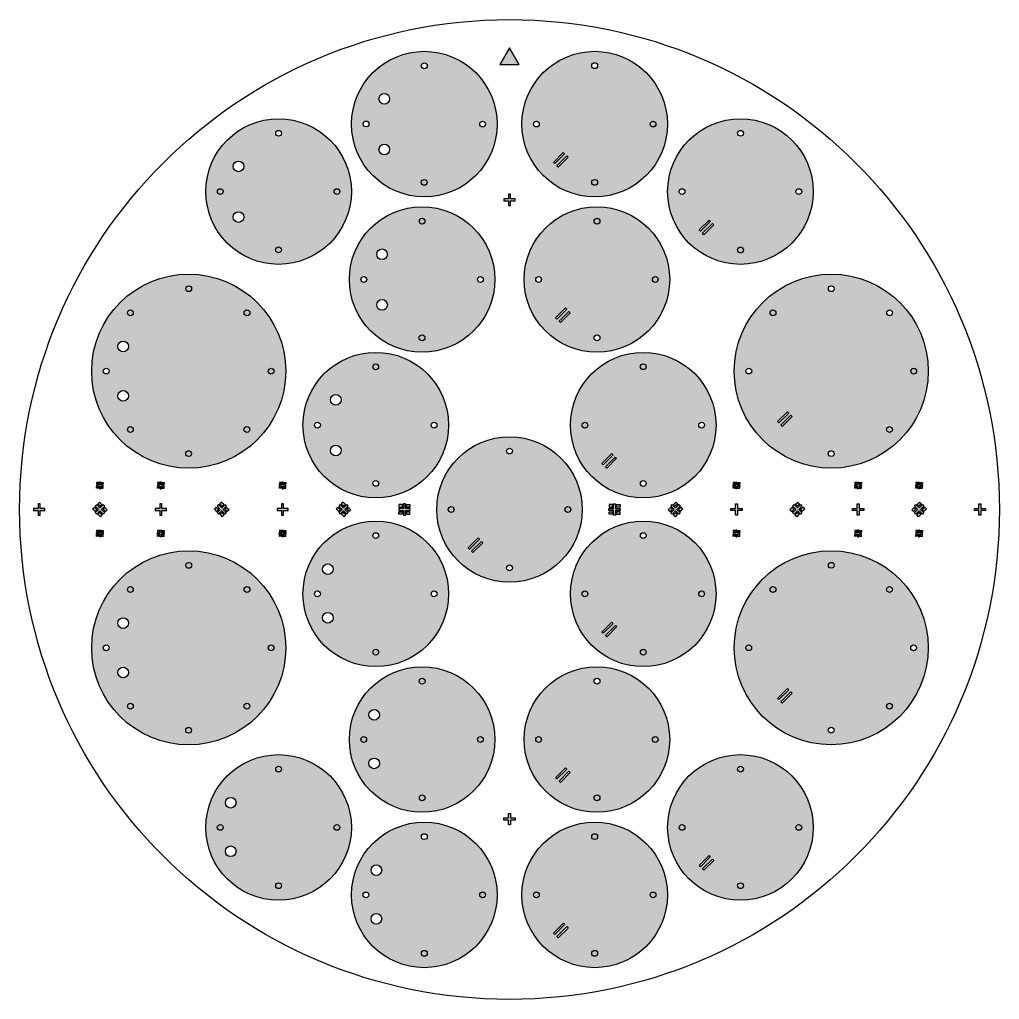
# Model space of a CAD drawing. Header units: millimetres. Extents: x 2668 to 2894, y 1564 to 1665.
# Drawn here: x 2792.8 to 2893.8, y 1564.3 to 1665.3 of the extents above; entities that cross this region are included whole.
import ezdxf

# ---------------------------------------------------------------- set-up
doc = ezdxf.new("R2010")
doc.units = ezdxf.units.MM
doc.layers.add('PI', color=4, linetype='Continuous')

msp = doc.modelspace()

# ---------------------------------------------------------------- hatches: boundary and pattern name
at = {"layer": 'PI'}
h = msp.add_hatch(color=0, dxfattribs=at)
h.dxf.hatch_style = 1
h.paths.add_polyline_path([(2843.4, 1583.46), (2843.19, 1583.46), (2843.19, 1582.99), (2842.72, 1582.99), (2842.72, 1582.78), (2843.19, 1582.78), (2843.19, 1582.3), (2843.4, 1582.3), (2843.4, 1582.78), (2843.88, 1582.78), (2843.88, 1582.99), (2843.4, 1582.99)])
h.paths.add_polyline_path([(2843.88, 1646.83), (2843.4, 1646.83), (2843.4, 1647.3), (2843.19, 1647.3), (2843.19, 1646.83), (2842.72, 1646.83), (2842.72, 1646.62), (2843.19, 1646.62), (2843.19, 1646.14), (2843.4, 1646.14), (2843.4, 1646.62), (2843.88, 1646.62)])
h.paths.add_polyline_path([(2843.3, 1662.38), (2842.3, 1660.65), (2844.3, 1660.65)])
h.paths.add_polyline_path([(2795.39, 1614.91), (2794.91, 1614.91), (2794.91, 1615.38), (2794.7, 1615.38), (2794.7, 1614.91), (2794.23, 1614.91), (2794.23, 1614.7), (2794.7, 1614.7), (2794.7, 1614.22), (2794.91, 1614.22), (2794.91, 1614.7), (2795.39, 1614.7)])
h.paths.add_polyline_path([(2800.51, 1615.04), (2800.32, 1614.85), (2800.58, 1614.59), (2800.77, 1614.78)])
h.paths.add_polyline_path([(2801.06, 1614.48), (2800.88, 1614.3), (2801.13, 1614.04), (2801.32, 1614.23)])
h.paths.add_polyline_path([(2801.23, 1614.8), (2801.57, 1615.14), (2801.42, 1615.29), (2801.08, 1614.95), (2800.75, 1615.29), (2800.6, 1615.14), (2800.94, 1614.8), (2800.6, 1614.47), (2800.75, 1614.32), (2801.08, 1614.65), (2801.42, 1614.32), (2801.57, 1614.47)])
h.paths.add_polyline_path([(2801.59, 1615.01), (2801.4, 1614.82), (2801.66, 1614.57), (2801.84, 1614.75)])
h.paths.add_polyline_path([(2801.04, 1615.56), (2800.85, 1615.38), (2801.1, 1615.12), (2801.29, 1615.3)])
h.paths.add_polyline_path([(2801.43, 1612.39), (2801.15, 1612.39), (2801.15, 1612.67), (2801.02, 1612.67), (2801.02, 1612.39), (2800.74, 1612.39), (2800.74, 1612.26), (2801.02, 1612.26), (2801.02, 1611.98), (2801.15, 1611.98), (2801.15, 1612.26), (2801.43, 1612.26)])
h.paths.add_polyline_path([(2800.96, 1612.62), (2800.74, 1612.63), (2800.74, 1612.47), (2800.96, 1612.47)], flags=17)
h.paths.add_polyline_path([(2801.42, 1612.63), (2801.21, 1612.62), (2801.21, 1612.47), (2801.42, 1612.47)], flags=17)
h.paths.add_polyline_path([(2800.96, 1612.18), (2800.74, 1612.18), (2800.74, 1612.02), (2800.96, 1612.03)], flags=17)
h.paths.add_polyline_path([(2801.42, 1612.18), (2801.21, 1612.18), (2801.21, 1612.03), (2801.42, 1612.02)], flags=17)
h.paths.add_polyline_path([(2801.43, 1617.34), (2801.15, 1617.34), (2801.15, 1617.62), (2801.02, 1617.62), (2801.02, 1617.34), (2800.74, 1617.34), (2800.74, 1617.21), (2801.02, 1617.21), (2801.02, 1616.93), (2801.15, 1616.93), (2801.15, 1617.21), (2801.43, 1617.21)])
h.paths.add_polyline_path([(2800.96, 1617.13), (2800.74, 1617.13), (2800.74, 1616.98), (2800.96, 1616.98)], flags=17)
h.paths.add_polyline_path([(2801.42, 1617.13), (2801.21, 1617.13), (2801.21, 1616.98), (2801.42, 1616.98)], flags=17)
h.paths.add_polyline_path([(2801.42, 1617.58), (2801.21, 1617.58), (2801.21, 1617.42), (2801.42, 1617.42)], flags=17)
h.paths.add_polyline_path([(2800.96, 1617.58), (2800.74, 1617.58), (2800.74, 1617.42), (2800.96, 1617.42)], flags=17)
h.paths.add_polyline_path([(2807.94, 1614.91), (2807.47, 1614.91), (2807.47, 1615.38), (2807.26, 1615.38), (2807.26, 1614.91), (2806.78, 1614.91), (2806.78, 1614.7), (2807.26, 1614.7), (2807.26, 1614.22), (2807.47, 1614.22), (2807.47, 1614.7), (2807.94, 1614.7)])
h.paths.add_polyline_path([(2807.71, 1612.39), (2807.42, 1612.39), (2807.42, 1612.67), (2807.3, 1612.67), (2807.3, 1612.39), (2807.02, 1612.39), (2807.02, 1612.26), (2807.3, 1612.26), (2807.3, 1611.98), (2807.42, 1611.98), (2807.42, 1612.26), (2807.71, 1612.26)])
h.paths.add_polyline_path([(2807.24, 1612.62), (2807.02, 1612.63), (2807.02, 1612.47), (2807.24, 1612.47)], flags=17)
h.paths.add_polyline_path([(2807.7, 1612.63), (2807.49, 1612.62), (2807.49, 1612.47), (2807.7, 1612.47)], flags=17)
h.paths.add_polyline_path([(2807.24, 1612.18), (2807.02, 1612.18), (2807.02, 1612.02), (2807.24, 1612.03)], flags=17)
h.paths.add_polyline_path([(2807.7, 1612.18), (2807.49, 1612.18), (2807.49, 1612.03), (2807.7, 1612.02)], flags=17)
h.paths.add_polyline_path([(2807.71, 1617.34), (2807.42, 1617.34), (2807.42, 1617.62), (2807.3, 1617.62), (2807.3, 1617.34), (2807.02, 1617.34), (2807.02, 1617.21), (2807.3, 1617.21), (2807.3, 1616.93), (2807.42, 1616.93), (2807.42, 1617.21), (2807.71, 1617.21)])
h.paths.add_polyline_path([(2807.24, 1617.58), (2807.02, 1617.58), (2807.02, 1617.42), (2807.24, 1617.42)], flags=17)
h.paths.add_polyline_path([(2807.7, 1617.58), (2807.49, 1617.58), (2807.49, 1617.42), (2807.7, 1617.42)], flags=17)
h.paths.add_polyline_path([(2807.24, 1617.13), (2807.02, 1617.13), (2807.02, 1616.98), (2807.24, 1616.98)], flags=17)
h.paths.add_polyline_path([(2807.7, 1617.13), (2807.49, 1617.13), (2807.49, 1616.98), (2807.7, 1616.98)], flags=17)
h.paths.add_polyline_path([(2814.12, 1615.14), (2813.98, 1615.29), (2813.64, 1614.95), (2813.3, 1615.29), (2813.15, 1615.14), (2813.49, 1614.8), (2813.15, 1614.47), (2813.3, 1614.32), (2813.64, 1614.65), (2813.98, 1614.32), (2814.12, 1614.47), (2813.79, 1614.8)])
h.paths.add_polyline_path([(2813.06, 1615.04), (2812.88, 1614.85), (2813.14, 1614.59), (2813.32, 1614.78)])
h.paths.add_polyline_path([(2813.59, 1615.56), (2813.4, 1615.38), (2813.66, 1615.12), (2813.85, 1615.3)])
h.paths.add_polyline_path([(2814.14, 1615.01), (2813.96, 1614.82), (2814.21, 1614.57), (2814.4, 1614.75)])
h.paths.add_polyline_path([(2813.62, 1614.48), (2813.43, 1614.3), (2813.69, 1614.04), (2813.87, 1614.23)])
h.paths.add_polyline_path([(2820.5, 1614.91), (2820.02, 1614.91), (2820.02, 1615.38), (2819.81, 1615.38), (2819.81, 1614.91), (2819.34, 1614.91), (2819.34, 1614.7), (2819.81, 1614.7), (2819.81, 1614.22), (2820.02, 1614.22), (2820.02, 1614.7), (2820.5, 1614.7)])
h.paths.add_polyline_path([(2820.26, 1612.39), (2819.98, 1612.39), (2819.98, 1612.67), (2819.85, 1612.67), (2819.85, 1612.39), (2819.57, 1612.39), (2819.57, 1612.26), (2819.85, 1612.26), (2819.85, 1611.98), (2819.98, 1611.98), (2819.98, 1612.26), (2820.26, 1612.26)])
h.paths.add_polyline_path([(2819.79, 1612.62), (2819.58, 1612.63), (2819.58, 1612.47), (2819.79, 1612.47)], flags=17)
h.paths.add_polyline_path([(2820.26, 1612.63), (2820.04, 1612.62), (2820.04, 1612.47), (2820.26, 1612.47)], flags=17)
h.paths.add_polyline_path([(2819.79, 1612.18), (2819.58, 1612.18), (2819.58, 1612.02), (2819.79, 1612.03)], flags=17)
h.paths.add_polyline_path([(2820.26, 1612.18), (2820.04, 1612.18), (2820.04, 1612.03), (2820.26, 1612.02)], flags=17)
h.paths.add_polyline_path([(2820.26, 1617.34), (2819.98, 1617.34), (2819.98, 1617.62), (2819.85, 1617.62), (2819.85, 1617.34), (2819.57, 1617.34), (2819.57, 1617.21), (2819.85, 1617.21), (2819.85, 1616.93), (2819.98, 1616.93), (2819.98, 1617.21), (2820.26, 1617.21)])
h.paths.add_polyline_path([(2819.79, 1617.13), (2819.58, 1617.13), (2819.58, 1616.98), (2819.79, 1616.98)], flags=17)
h.paths.add_polyline_path([(2820.26, 1617.13), (2820.04, 1617.13), (2820.04, 1616.98), (2820.26, 1616.98)], flags=17)
h.paths.add_polyline_path([(2820.26, 1617.58), (2820.04, 1617.58), (2820.04, 1617.42), (2820.26, 1617.42)], flags=17)
h.paths.add_polyline_path([(2819.79, 1617.58), (2819.58, 1617.58), (2819.58, 1617.42), (2819.79, 1617.42)], flags=17)
h.paths.add_polyline_path([(2826.34, 1614.8), (2826.68, 1615.14), (2826.53, 1615.29), (2826.19, 1614.95), (2825.86, 1615.29), (2825.71, 1615.14), (2826.05, 1614.8), (2825.71, 1614.47), (2825.86, 1614.32), (2826.19, 1614.65), (2826.53, 1614.32), (2826.68, 1614.47)])
h.paths.add_polyline_path([(2826.17, 1614.48), (2825.99, 1614.3), (2826.24, 1614.04), (2826.43, 1614.23)])
h.paths.add_polyline_path([(2826.7, 1615.01), (2826.51, 1614.82), (2826.77, 1614.57), (2826.96, 1614.75)])
h.paths.add_polyline_path([(2826.15, 1615.56), (2825.96, 1615.38), (2826.21, 1615.12), (2826.4, 1615.3)])
h.paths.add_polyline_path([(2825.62, 1615.04), (2825.43, 1614.85), (2825.69, 1614.59), (2825.88, 1614.78)])
h.paths.add_polyline_path([(2833.05, 1614.91), (2832.58, 1614.91), (2832.58, 1615.38), (2832.37, 1615.38), (2832.37, 1614.91), (2831.89, 1614.91), (2831.89, 1614.7), (2832.37, 1614.7), (2832.37, 1614.22), (2832.58, 1614.22), (2832.58, 1614.7), (2833.05, 1614.7)])
h.paths.add_polyline_path([(2832.26, 1615.3), (2831.9, 1615.31), (2831.9, 1615.04), (2832.26, 1615.04)], flags=17)
h.paths.add_polyline_path([(2833.04, 1615.31), (2832.68, 1615.3), (2832.68, 1615.04), (2833.04, 1615.04)], flags=17)
h.paths.add_polyline_path([(2832.26, 1614.56), (2831.9, 1614.56), (2831.9, 1614.3), (2832.26, 1614.3)], flags=17)
h.paths.add_polyline_path([(2833.04, 1614.56), (2832.68, 1614.56), (2832.68, 1614.3), (2833.04, 1614.3)], flags=17)
h.paths.add_polyline_path([(2854.71, 1614.91), (2854.24, 1614.91), (2854.24, 1615.38), (2854.03, 1615.38), (2854.03, 1614.91), (2853.55, 1614.91), (2853.55, 1614.7), (2854.03, 1614.7), (2854.03, 1614.22), (2854.24, 1614.22), (2854.24, 1614.7), (2854.71, 1614.7)])
h.paths.add_polyline_path([(2853.92, 1615.3), (2853.56, 1615.31), (2853.56, 1615.04), (2853.92, 1615.04)], flags=17)
h.paths.add_polyline_path([(2854.7, 1615.31), (2854.34, 1615.3), (2854.34, 1615.04), (2854.71, 1615.04)], flags=17)
h.paths.add_polyline_path([(2853.92, 1614.56), (2853.56, 1614.56), (2853.56, 1614.3), (2853.92, 1614.3)], flags=17)
h.paths.add_polyline_path([(2854.71, 1614.56), (2854.34, 1614.56), (2854.34, 1614.3), (2854.7, 1614.3)], flags=17)
h.paths.add_polyline_path([(2860.89, 1615.14), (2860.75, 1615.29), (2860.41, 1614.95), (2860.07, 1615.29), (2859.93, 1615.14), (2860.26, 1614.8), (2859.93, 1614.47), (2860.07, 1614.32), (2860.41, 1614.65), (2860.75, 1614.32), (2860.89, 1614.47), (2860.56, 1614.8)])
h.paths.add_polyline_path([(2860.09, 1614.82), (2859.91, 1615.01), (2859.65, 1614.75), (2859.84, 1614.57)])
h.paths.add_polyline_path([(2860.65, 1615.38), (2860.46, 1615.56), (2860.2, 1615.3), (2860.39, 1615.12)])
h.paths.add_polyline_path([(2860.98, 1615.04), (2860.73, 1614.78), (2860.91, 1614.59), (2861.17, 1614.85)])
h.paths.add_polyline_path([(2860.43, 1614.48), (2860.17, 1614.23), (2860.36, 1614.04), (2860.62, 1614.3)])
h.paths.add_polyline_path([(2867.03, 1617.34), (2866.75, 1617.34), (2866.75, 1617.62), (2866.63, 1617.62), (2866.63, 1617.34), (2866.34, 1617.34), (2866.34, 1617.21), (2866.63, 1617.21), (2866.63, 1616.93), (2866.75, 1616.93), (2866.75, 1617.21), (2867.03, 1617.21)])
h.paths.add_polyline_path([(2866.56, 1617.58), (2866.35, 1617.58), (2866.35, 1617.42), (2866.56, 1617.42)], flags=17)
h.paths.add_polyline_path([(2867.03, 1617.58), (2866.81, 1617.58), (2866.81, 1617.42), (2867.03, 1617.42)], flags=17)
h.paths.add_polyline_path([(2866.56, 1617.13), (2866.35, 1617.13), (2866.35, 1616.98), (2866.56, 1616.98)], flags=17)
h.paths.add_polyline_path([(2867.03, 1617.13), (2866.81, 1617.13), (2866.81, 1616.98), (2867.03, 1616.98)], flags=17)
h.paths.add_polyline_path([(2867.27, 1614.91), (2866.79, 1614.91), (2866.79, 1615.38), (2866.58, 1615.38), (2866.58, 1614.91), (2866.11, 1614.91), (2866.11, 1614.7), (2866.58, 1614.7), (2866.58, 1614.22), (2866.79, 1614.22), (2866.79, 1614.7), (2867.27, 1614.7)])
h.paths.add_polyline_path([(2867.03, 1612.39), (2866.75, 1612.39), (2866.75, 1612.67), (2866.63, 1612.67), (2866.63, 1612.39), (2866.34, 1612.39), (2866.34, 1612.26), (2866.63, 1612.26), (2866.63, 1611.98), (2866.75, 1611.98), (2866.75, 1612.26), (2867.03, 1612.26)])
h.paths.add_polyline_path([(2866.56, 1612.62), (2866.35, 1612.63), (2866.35, 1612.47), (2866.56, 1612.47)], flags=17)
h.paths.add_polyline_path([(2867.03, 1612.63), (2866.81, 1612.62), (2866.81, 1612.47), (2867.03, 1612.47)], flags=17)
h.paths.add_polyline_path([(2866.56, 1612.18), (2866.35, 1612.18), (2866.35, 1612.02), (2866.56, 1612.03)], flags=17)
h.paths.add_polyline_path([(2867.03, 1612.18), (2866.81, 1612.18), (2866.81, 1612.03), (2867.03, 1612.02)], flags=17)
h.paths.add_polyline_path([(2873.11, 1614.8), (2873.45, 1615.14), (2873.3, 1615.29), (2872.97, 1614.95), (2872.63, 1615.29), (2872.48, 1615.14), (2872.82, 1614.8), (2872.48, 1614.47), (2872.63, 1614.32), (2872.97, 1614.65), (2873.3, 1614.32), (2873.45, 1614.47)])
h.paths.add_polyline_path([(2873.2, 1615.38), (2873.01, 1615.56), (2872.76, 1615.3), (2872.95, 1615.12)])
h.paths.add_polyline_path([(2872.65, 1614.82), (2872.46, 1615.01), (2872.2, 1614.75), (2872.39, 1614.57)])
h.paths.add_polyline_path([(2873.17, 1614.3), (2872.99, 1614.48), (2872.73, 1614.23), (2872.92, 1614.04)])
h.paths.add_polyline_path([(2873.73, 1614.85), (2873.54, 1615.04), (2873.28, 1614.78), (2873.47, 1614.59)])
h.paths.add_polyline_path([(2879.82, 1614.91), (2879.35, 1614.91), (2879.35, 1615.38), (2879.14, 1615.38), (2879.14, 1614.91), (2878.66, 1614.91), (2878.66, 1614.7), (2879.14, 1614.7), (2879.14, 1614.22), (2879.35, 1614.22), (2879.35, 1614.7), (2879.82, 1614.7)])
h.paths.add_polyline_path([(2879.59, 1617.34), (2879.31, 1617.34), (2879.31, 1617.62), (2879.18, 1617.62), (2879.18, 1617.34), (2878.9, 1617.34), (2878.9, 1617.21), (2879.18, 1617.21), (2879.18, 1616.93), (2879.31, 1616.93), (2879.31, 1617.21), (2879.59, 1617.21)])
h.paths.add_polyline_path([(2879.12, 1617.58), (2878.9, 1617.58), (2878.9, 1617.42), (2879.12, 1617.42)], flags=17)
h.paths.add_polyline_path([(2879.12, 1617.13), (2878.9, 1617.13), (2878.9, 1616.98), (2879.12, 1616.98)], flags=17)
h.paths.add_polyline_path([(2879.58, 1617.13), (2879.37, 1617.13), (2879.37, 1616.98), (2879.58, 1616.98)], flags=17)
h.paths.add_polyline_path([(2879.58, 1617.58), (2879.37, 1617.58), (2879.37, 1617.42), (2879.58, 1617.42)], flags=17)
h.paths.add_polyline_path([(2879.12, 1612.62), (2878.9, 1612.63), (2878.9, 1612.47), (2879.12, 1612.47)], flags=17)
h.paths.add_polyline_path([(2879.58, 1612.63), (2879.37, 1612.62), (2879.37, 1612.47), (2879.58, 1612.47)], flags=17)
h.paths.add_polyline_path([(2879.59, 1612.39), (2879.31, 1612.39), (2879.31, 1612.67), (2879.18, 1612.67), (2879.18, 1612.39), (2878.9, 1612.39), (2878.9, 1612.26), (2879.18, 1612.26), (2879.18, 1611.98), (2879.31, 1611.98), (2879.31, 1612.26), (2879.59, 1612.26)])
h.paths.add_polyline_path([(2879.12, 1612.18), (2878.9, 1612.18), (2878.9, 1612.02), (2879.12, 1612.03)], flags=17)
h.paths.add_polyline_path([(2879.58, 1612.18), (2879.37, 1612.18), (2879.37, 1612.03), (2879.58, 1612.02)], flags=17)
h.paths.add_polyline_path([(2885.87, 1617.34), (2885.58, 1617.34), (2885.58, 1617.62), (2885.46, 1617.62), (2885.46, 1617.34), (2885.18, 1617.34), (2885.18, 1617.21), (2885.46, 1617.21), (2885.46, 1616.93), (2885.58, 1616.93), (2885.58, 1617.21), (2885.87, 1617.21)])
h.paths.add_polyline_path([(2885.4, 1617.58), (2885.18, 1617.58), (2885.18, 1617.42), (2885.4, 1617.42)], flags=17)
h.paths.add_polyline_path([(2885.86, 1617.58), (2885.64, 1617.58), (2885.65, 1617.42), (2885.86, 1617.42)], flags=17)
h.paths.add_polyline_path([(2885.4, 1617.13), (2885.18, 1617.13), (2885.18, 1616.98), (2885.4, 1616.98)], flags=17)
h.paths.add_polyline_path([(2885.86, 1617.13), (2885.65, 1617.13), (2885.64, 1616.98), (2885.86, 1616.98)], flags=17)
h.paths.add_polyline_path([(2886.01, 1615.14), (2885.86, 1615.29), (2885.52, 1614.95), (2885.18, 1615.29), (2885.04, 1615.14), (2885.37, 1614.8), (2885.04, 1614.47), (2885.18, 1614.32), (2885.52, 1614.65), (2885.86, 1614.32), (2886.01, 1614.47), (2885.67, 1614.8)])
h.paths.add_polyline_path([(2885.2, 1614.82), (2885.02, 1615.01), (2884.76, 1614.75), (2884.95, 1614.57)])
h.paths.add_polyline_path([(2885.76, 1615.38), (2885.57, 1615.56), (2885.31, 1615.3), (2885.5, 1615.12)])
h.paths.add_polyline_path([(2886.1, 1615.04), (2885.84, 1614.78), (2886.02, 1614.59), (2886.28, 1614.85)])
h.paths.add_polyline_path([(2885.73, 1614.3), (2885.54, 1614.48), (2885.29, 1614.23), (2885.47, 1614.04)])
h.paths.add_polyline_path([(2885.87, 1612.39), (2885.58, 1612.39), (2885.58, 1612.67), (2885.46, 1612.67), (2885.46, 1612.39), (2885.18, 1612.39), (2885.18, 1612.26), (2885.46, 1612.26), (2885.46, 1611.98), (2885.58, 1611.98), (2885.58, 1612.26), (2885.87, 1612.26)])
h.paths.add_polyline_path([(2885.4, 1612.62), (2885.18, 1612.63), (2885.18, 1612.47), (2885.4, 1612.47)], flags=17)
h.paths.add_polyline_path([(2885.86, 1612.63), (2885.64, 1612.62), (2885.65, 1612.47), (2885.86, 1612.47)], flags=17)
h.paths.add_polyline_path([(2885.4, 1612.18), (2885.18, 1612.18), (2885.18, 1612.02), (2885.4, 1612.03)], flags=17)
h.paths.add_polyline_path([(2885.86, 1612.18), (2885.65, 1612.18), (2885.64, 1612.03), (2885.86, 1612.02)], flags=17)
h.paths.add_polyline_path([(2892.38, 1614.91), (2891.9, 1614.91), (2891.9, 1615.38), (2891.69, 1615.38), (2891.69, 1614.91), (2891.22, 1614.91), (2891.22, 1614.7), (2891.69, 1614.7), (2891.69, 1614.22), (2891.9, 1614.22), (2891.9, 1614.7), (2892.38, 1614.7)])
h = msp.add_hatch(color=0, dxfattribs=at)
h.dxf.hatch_style = 1
h.paths.add_polyline_path([(2812, 1647.56, 1), (2827, 1647.56, 1)])
h.paths.add_polyline_path([(2814.82, 1650.16, -1), (2815.92, 1650.16, -1)], flags=16)
h.paths.add_polyline_path([(2819.2, 1653.57, -1), (2819.8, 1653.57, -1)], flags=16)
h.paths.add_polyline_path([(2815.92, 1644.94, -1), (2814.82, 1644.94, -1)], flags=16)
h.paths.add_polyline_path([(2827.02, 1654.52, 1), (2842.02, 1654.52, 1)])
h.paths.add_polyline_path([(2829.84, 1657.13, -1), (2830.94, 1657.13, -1)], flags=16)
h.paths.add_polyline_path([(2829.84, 1651.9, -1), (2830.94, 1651.9, -1)], flags=16)
h.paths.add_polyline_path([(2840.83, 1654.52, -1), (2840.23, 1654.52, -1)], flags=16)
h.paths.add_polyline_path([(2834.22, 1660.53, -1), (2834.82, 1660.53, -1)], flags=16)
h.paths.add_polyline_path([(2828.21, 1654.53, -1), (2828.81, 1654.53, -1)], flags=16)
h.paths.add_polyline_path([(2859.58, 1654.52, 1), (2844.58, 1654.52, 1)])
h.paths.add_polyline_path([(2851.78, 1660.54, -1), (2852.38, 1660.54, -1)], flags=16)
h.paths.add_polyline_path([(2845.77, 1654.52, -1), (2846.37, 1654.52, -1)], flags=16)
h.paths.add_polyline_path([(2848.84, 1651.59), (2848.98, 1651.46), (2847.96, 1650.44), (2847.82, 1650.57)], flags=16)
h.paths.add_polyline_path([(2849.2, 1651.24), (2849.33, 1651.1), (2848.31, 1650.09), (2848.18, 1650.22)], flags=16)
h.paths.add_polyline_path([(2874.6, 1647.56, 1), (2859.6, 1647.56, 1)])
h.paths.add_polyline_path([(2861.39, 1647.56, -1), (2860.79, 1647.56, -1)], flags=16)
h.paths.add_polyline_path([(2863.87, 1644.63), (2864, 1644.49), (2862.98, 1643.48), (2862.84, 1643.61)], flags=16)
h.paths.add_polyline_path([(2864.22, 1644.27), (2864.35, 1644.14), (2863.33, 1643.12), (2863.2, 1643.26)], flags=16)
h.paths.add_polyline_path([(2866.81, 1653.57, -1), (2867.41, 1653.57, -1)], flags=16)
h.paths.add_polyline_path([(2873.42, 1647.56, -1), (2872.82, 1647.56, -1)], flags=16)
h.paths.add_polyline_path([(2841.79, 1638.5, 1), (2826.79, 1638.5, 1)])
h.paths.add_polyline_path([(2830.71, 1635.88, -1), (2829.61, 1635.88, -1)], flags=16)
h.paths.add_polyline_path([(2829.61, 1641.1, -1), (2830.71, 1641.1, -1)], flags=16)
h.paths.add_polyline_path([(2827.98, 1638.5, -1), (2828.58, 1638.5, -1)], flags=16)
h.paths.add_polyline_path([(2840.6, 1638.5, -1), (2840, 1638.5, -1)], flags=16)
h.paths.add_polyline_path([(2859.81, 1638.5, 1), (2844.81, 1638.5, 1)])
h.paths.add_polyline_path([(2848.05, 1634.55), (2849.08, 1635.57), (2849.21, 1635.43), (2848.19, 1634.42)], flags=16)
h.paths.add_polyline_path([(2849.43, 1635.21), (2849.56, 1635.08), (2848.54, 1634.06), (2848.41, 1634.2)], flags=16)
h.paths.add_polyline_path([(2846, 1638.5, -1), (2846.6, 1638.5, -1)], flags=16)
h.paths.add_polyline_path([(2852.62, 1632.48, -1), (2852.02, 1632.48, -1)], flags=16)
h.paths.add_polyline_path([(2886.47, 1629.05, 1), (2866.47, 1629.05, 1)])
h.paths.add_polyline_path([(2871.28, 1623.49), (2872.31, 1624.51), (2872.44, 1624.37), (2871.42, 1623.36)], flags=16)
h.paths.add_polyline_path([(2872.09, 1624.73), (2871.07, 1623.71), (2870.93, 1623.85), (2871.95, 1624.86)], flags=16)
h.paths.add_polyline_path([(2876.76, 1620.55, -1), (2876.16, 1620.55, -1)], flags=16)
h.paths.add_polyline_path([(2882.78, 1635.07, -1), (2882.18, 1635.07, -1)], flags=16)
h.paths.add_polyline_path([(2867.67, 1629.06, -1), (2868.27, 1629.06, -1)], flags=16)
h.paths.add_polyline_path([(2876.17, 1637.55, -1), (2876.77, 1637.55, -1)], flags=16)
h.paths.add_polyline_path([(2864.59, 1623.49, 1), (2849.59, 1623.49, 1)])
h.paths.add_polyline_path([(2853.99, 1620.42), (2852.96, 1619.41), (2852.83, 1619.54), (2853.85, 1620.56)], flags=16)
h.paths.add_polyline_path([(2854.2, 1620.2), (2854.34, 1620.07), (2853.32, 1619.05), (2853.18, 1619.19)], flags=16)
h.paths.add_polyline_path([(2863.4, 1623.49, -1), (2862.8, 1623.49, -1)], flags=16)
h.paths.add_polyline_path([(2857.39, 1617.47, -1), (2856.79, 1617.47, -1)], flags=16)
h.paths.add_polyline_path([(2837.01, 1623.49, 1), (2822.01, 1623.49, 1)])
h.paths.add_polyline_path([(2824.84, 1626.09, -1), (2825.94, 1626.09, -1)], flags=16)
h.paths.add_polyline_path([(2835.22, 1623.49, -1), (2835.82, 1623.49, -1)], flags=16)
h.paths.add_polyline_path([(2825.94, 1620.87, -1), (2824.84, 1620.87, -1)], flags=16)
h.paths.add_polyline_path([(2823.2, 1623.49, -1), (2823.8, 1623.49, -1)], flags=16)
h.paths.add_polyline_path([(2829.81, 1617.48, -1), (2829.21, 1617.48, -1)], flags=16)
h.paths.add_polyline_path([(2850.8, 1614.79, 1), (2835.8, 1614.79, 1)])
h.paths.add_polyline_path([(2840.06, 1611.86), (2840.2, 1611.72), (2839.18, 1610.71), (2839.04, 1610.84)], flags=16)
h.paths.add_polyline_path([(2843.6, 1620.81, -1), (2843, 1620.81, -1)], flags=16)
h.paths.add_polyline_path([(2840.42, 1611.5), (2840.55, 1611.37), (2839.53, 1610.35), (2839.39, 1610.49)], flags=16)
h.paths.add_polyline_path([(2843.6, 1608.77, -1), (2843, 1608.77, -1)], flags=16)
h.paths.add_polyline_path([(2837.01, 1606.09, 1), (2822.01, 1606.09, 1)])
h.paths.add_polyline_path([(2825.12, 1603.63, -1), (2824.02, 1603.63, -1)], flags=16)
h.paths.add_polyline_path([(2824.02, 1608.64, -1), (2825.12, 1608.64, -1)], flags=16)
h.paths.add_polyline_path([(2823.2, 1606.09, -1), (2823.8, 1606.09, -1)], flags=16)
h.paths.add_polyline_path([(2829.21, 1612.1, -1), (2829.81, 1612.1, -1)], flags=16)
h.paths.add_polyline_path([(2835.82, 1606.09, -1), (2835.22, 1606.09, -1)], flags=16)
h.paths.add_polyline_path([(2864.59, 1606.09, 1), (2849.59, 1606.09, 1)])
h.paths.add_polyline_path([(2852.83, 1602.16), (2853.86, 1603.18), (2853.99, 1603.04), (2852.97, 1602.03)], flags=16)
h.paths.add_polyline_path([(2853.19, 1601.81), (2854.21, 1602.82), (2854.34, 1602.69), (2853.32, 1601.67)], flags=16)
h.paths.add_polyline_path([(2856.79, 1612.1, -1), (2857.39, 1612.1, -1)], flags=16)
h.paths.add_polyline_path([(2886.46, 1600.54, 1), (2866.46, 1600.54, 1)])
h.paths.add_polyline_path([(2870.93, 1595.32), (2871.95, 1596.34), (2872.09, 1596.2), (2871.07, 1595.19)], flags=16)
h.paths.add_polyline_path([(2871.28, 1594.97), (2872.31, 1595.98), (2872.44, 1595.85), (2871.42, 1594.83)], flags=16)
h.paths.add_polyline_path([(2876.76, 1592.04, -1), (2876.16, 1592.04, -1)], flags=16)
h.paths.add_polyline_path([(2885.26, 1600.53, -1), (2884.66, 1600.53, -1)], flags=16)
h.paths.add_polyline_path([(2800.23, 1600.53, 1), (2820.23, 1600.53, 1)])
h.paths.add_polyline_path([(2802.93, 1603.08, -1), (2804.03, 1603.08, -1)], flags=16)
h.paths.add_polyline_path([(2802.92, 1597.99, -1), (2804.02, 1597.99, -1)], flags=16)
h.paths.add_polyline_path([(2801.43, 1600.53, -1), (2802.03, 1600.53, -1)], flags=16)
h.paths.add_polyline_path([(2841.79, 1591.08, 1), (2826.79, 1591.08, 1)])
h.paths.add_polyline_path([(2828.8, 1593.63, -1), (2829.9, 1593.63, -1)], flags=16)
h.paths.add_polyline_path([(2829.9, 1588.62, -1), (2828.8, 1588.62, -1)], flags=16)
h.paths.add_polyline_path([(2859.81, 1591.08, 1), (2844.81, 1591.08, 1)])
h.paths.add_polyline_path([(2848.41, 1586.8), (2849.43, 1587.81), (2849.57, 1587.68), (2848.54, 1586.66)], flags=16)
h.paths.add_polyline_path([(2848.06, 1587.15), (2849.08, 1588.17), (2849.21, 1588.03), (2848.19, 1587.02)], flags=16)
h.paths.add_polyline_path([(2852.62, 1597.09, -1), (2852.02, 1597.09, -1)], flags=16)
h.paths.add_polyline_path([(2827, 1582.02, 1), (2812, 1582.02, 1)])
h.paths.add_polyline_path([(2814.01, 1584.57, -1), (2815.11, 1584.57, -1)], flags=16)
h.paths.add_polyline_path([(2814.01, 1579.56, -1), (2815.11, 1579.56, -1)], flags=16)
h.paths.add_polyline_path([(2842.02, 1575.06, 1), (2827.02, 1575.06, 1)])
h.paths.add_polyline_path([(2834.82, 1581.07, -1), (2834.22, 1581.07, -1)], flags=16)
h.paths.add_polyline_path([(2830.13, 1577.61, -1), (2829.03, 1577.61, -1)], flags=16)
h.paths.add_polyline_path([(2830.13, 1572.6, -1), (2829.03, 1572.6, -1)], flags=16)
h.paths.add_polyline_path([(2828.2, 1575.06, -1), (2828.8, 1575.06, -1)], flags=16)
h.paths.add_polyline_path([(2859.58, 1575.06, 1), (2844.58, 1575.06, 1)])
h.paths.add_polyline_path([(2847.83, 1571.13), (2848.85, 1572.14), (2848.98, 1572.01), (2847.96, 1570.99)], flags=16)
h.paths.add_polyline_path([(2848.18, 1570.77), (2849.2, 1571.79), (2849.33, 1571.65), (2848.31, 1570.64)], flags=16)
h.paths.add_polyline_path([(2874.6, 1582.02, 1), (2859.6, 1582.02, 1)])
h.paths.add_polyline_path([(2862.85, 1578.09), (2863.87, 1579.11), (2864, 1578.97), (2862.98, 1577.96)], flags=16)
h.paths.add_polyline_path([(2863.2, 1577.74), (2864.22, 1578.75), (2864.36, 1578.62), (2863.33, 1577.6)], flags=16)
h = msp.add_hatch(color=0, dxfattribs=at)
h.dxf.hatch_style = 1
h.paths.add_polyline_path([(2820.23, 1629.05, 1), (2800.23, 1629.05, 1)])
h.paths.add_polyline_path([(2802.92, 1626.51, -1), (2804.02, 1626.51, -1)], flags=16)
h.paths.add_polyline_path([(2802.93, 1631.6, -1), (2804.03, 1631.6, -1)], flags=16)
h.paths.add_polyline_path([(2801.43, 1629.06, -1), (2802.03, 1629.06, -1)], flags=16)

# ---------------------------------------------------------------- linework, layer by layer
for p, q in [((2843.3, 1662.38), (2842.3, 1660.65)), ((2844.3, 1660.65), (2843.3, 1662.38)), ((2842.3, 1660.65), (2844.3, 1660.65))]:
    msp.add_line(p, q)
for points in [[(2847.82, 1650.57), (2848.84, 1651.59), (2848.98, 1651.46), (2847.96, 1650.44)], [(2848.18, 1650.22), (2849.2, 1651.24), (2849.33, 1651.1), (2848.31, 1650.09)], [(2842.72, 1646.83), (2842.72, 1646.62), (2843.19, 1646.62), (2843.19, 1646.14), (2843.4, 1646.14), (2843.4, 1646.62), (2843.88, 1646.62), (2843.88, 1646.83), (2843.4, 1646.83), (2843.4, 1647.3), (2843.19, 1647.3), (2843.19, 1646.83)], [(2862.84, 1643.61), (2863.87, 1644.63), (2864, 1644.49), (2862.98, 1643.48)], [(2863.2, 1643.26), (2864.22, 1644.27), (2864.35, 1644.14), (2863.33, 1643.12)], [(2848.05, 1634.55), (2849.08, 1635.57), (2849.21, 1635.43), (2848.19, 1634.42)], [(2848.41, 1634.2), (2849.43, 1635.21), (2849.56, 1635.08), (2848.54, 1634.06)], [(2870.93, 1623.85), (2871.95, 1624.86), (2872.09, 1624.73), (2871.07, 1623.71)], [(2871.28, 1623.49), (2872.31, 1624.51), (2872.44, 1624.37), (2871.42, 1623.36)], [(2852.83, 1619.54), (2853.85, 1620.56), (2853.99, 1620.42), (2852.96, 1619.41)], [(2853.18, 1619.19), (2854.2, 1620.2), (2854.34, 1620.07), (2853.32, 1619.05)], [(2800.74, 1617.34), (2800.74, 1617.21), (2801.02, 1617.21), (2801.02, 1616.93), (2801.15, 1616.93), (2801.15, 1617.21), (2801.43, 1617.21), (2801.43, 1617.34), (2801.15, 1617.34), (2801.15, 1617.62), (2801.02, 1617.62), (2801.02, 1617.34)], [(2800.96, 1617.58), (2800.74, 1617.58), (2800.74, 1617.42), (2800.96, 1617.42)], [(2800.96, 1616.98), (2800.74, 1616.98), (2800.74, 1617.13), (2800.96, 1617.13)], [(2801.21, 1617.58), (2801.42, 1617.58), (2801.42, 1617.42), (2801.21, 1617.42)], [(2801.21, 1616.98), (2801.42, 1616.98), (2801.42, 1617.13), (2801.21, 1617.13)], [(2807.02, 1617.34), (2807.02, 1617.21), (2807.3, 1617.21), (2807.3, 1616.93), (2807.42, 1616.93), (2807.42, 1617.21), (2807.71, 1617.21), (2807.71, 1617.34), (2807.42, 1617.34), (2807.42, 1617.62), (2807.3, 1617.62), (2807.3, 1617.34)], [(2807.24, 1617.58), (2807.02, 1617.58), (2807.02, 1617.42), (2807.24, 1617.42)], [(2807.24, 1616.98), (2807.02, 1616.98), (2807.02, 1617.13), (2807.24, 1617.13)], [(2807.49, 1617.58), (2807.7, 1617.58), (2807.7, 1617.42), (2807.49, 1617.42)], [(2807.49, 1616.98), (2807.7, 1616.98), (2807.7, 1617.13), (2807.49, 1617.13)], [(2819.57, 1617.34), (2819.57, 1617.21), (2819.85, 1617.21), (2819.85, 1616.93), (2819.98, 1616.93), (2819.98, 1617.21), (2820.26, 1617.21), (2820.26, 1617.34), (2819.98, 1617.34), (2819.98, 1617.62), (2819.85, 1617.62), (2819.85, 1617.34)], [(2819.79, 1617.58), (2819.58, 1617.58), (2819.58, 1617.42), (2819.79, 1617.42)], [(2819.79, 1616.98), (2819.58, 1616.98), (2819.58, 1617.13), (2819.79, 1617.13)], [(2820.04, 1617.58), (2820.26, 1617.58), (2820.26, 1617.42), (2820.04, 1617.42)], [(2820.04, 1616.98), (2820.26, 1616.98), (2820.26, 1617.13), (2820.04, 1617.13)], [(2867.03, 1617.34), (2867.03, 1617.21), (2866.75, 1617.21), (2866.75, 1616.93), (2866.63, 1616.93), (2866.63, 1617.21), (2866.34, 1617.21), (2866.34, 1617.34), (2866.63, 1617.34), (2866.63, 1617.62), (2866.75, 1617.62), (2866.75, 1617.34)], [(2866.56, 1617.58), (2866.35, 1617.58), (2866.35, 1617.42), (2866.56, 1617.42)], [(2866.56, 1616.98), (2866.35, 1616.98), (2866.35, 1617.13), (2866.56, 1617.13)], [(2866.81, 1617.58), (2867.03, 1617.58), (2867.03, 1617.42), (2866.81, 1617.42)], [(2866.81, 1616.98), (2867.03, 1616.98), (2867.03, 1617.13), (2866.81, 1617.13)], [(2879.59, 1617.34), (2879.59, 1617.21), (2879.31, 1617.21), (2879.31, 1616.93), (2879.18, 1616.93), (2879.18, 1617.21), (2878.9, 1617.21), (2878.9, 1617.34), (2879.18, 1617.34), (2879.18, 1617.62), (2879.31, 1617.62), (2879.31, 1617.34)], [(2879.12, 1617.58), (2878.9, 1617.58), (2878.9, 1617.42), (2879.12, 1617.42)], [(2879.12, 1616.98), (2878.9, 1616.98), (2878.9, 1617.13), (2879.12, 1617.13)], [(2879.37, 1617.58), (2879.58, 1617.58), (2879.58, 1617.42), (2879.37, 1617.42)], [(2879.37, 1616.98), (2879.58, 1616.98), (2879.58, 1617.13), (2879.37, 1617.13)], [(2885.87, 1617.34), (2885.87, 1617.21), (2885.58, 1617.21), (2885.58, 1616.93), (2885.46, 1616.93), (2885.46, 1617.21), (2885.18, 1617.21), (2885.18, 1617.34), (2885.46, 1617.34), (2885.46, 1617.62), (2885.58, 1617.62), (2885.58, 1617.34)], [(2885.4, 1617.58), (2885.18, 1617.58), (2885.18, 1617.42), (2885.4, 1617.42)], [(2885.4, 1616.98), (2885.18, 1616.98), (2885.18, 1617.13), (2885.4, 1617.13)], [(2885.64, 1617.58), (2885.86, 1617.58), (2885.86, 1617.42), (2885.65, 1617.42)], [(2885.64, 1616.98), (2885.86, 1616.98), (2885.86, 1617.13), (2885.65, 1617.13)], [(2794.23, 1614.91), (2794.23, 1614.7), (2794.7, 1614.7), (2794.7, 1614.22), (2794.91, 1614.22), (2794.91, 1614.7), (2795.39, 1614.7), (2795.39, 1614.91), (2794.91, 1614.91), (2794.91, 1615.38), (2794.7, 1615.38), (2794.7, 1614.91)], [(2800.58, 1614.59), (2800.32, 1614.85), (2800.51, 1615.04), (2800.77, 1614.78)], [(2800.6, 1614.47), (2800.75, 1614.32), (2801.08, 1614.65), (2801.42, 1614.32), (2801.57, 1614.47), (2801.23, 1614.8), (2801.57, 1615.14), (2801.42, 1615.29), (2801.08, 1614.95), (2800.75, 1615.29), (2800.6, 1615.14), (2800.94, 1614.8)], [(2801.29, 1615.3), (2801.04, 1615.56), (2800.85, 1615.38), (2801.1, 1615.12)], [(2801.59, 1615.01), (2801.84, 1614.75), (2801.66, 1614.57), (2801.4, 1614.82)], [(2806.78, 1614.91), (2806.78, 1614.7), (2807.26, 1614.7), (2807.26, 1614.22), (2807.47, 1614.22), (2807.47, 1614.7), (2807.94, 1614.7), (2807.94, 1614.91), (2807.47, 1614.91), (2807.47, 1615.38), (2807.26, 1615.38), (2807.26, 1614.91)], [(2813.14, 1614.59), (2812.88, 1614.85), (2813.06, 1615.04), (2813.32, 1614.78)], [(2813.15, 1614.47), (2813.3, 1614.32), (2813.64, 1614.65), (2813.98, 1614.32), (2814.12, 1614.47), (2813.79, 1614.8), (2814.12, 1615.14), (2813.98, 1615.29), (2813.64, 1614.95), (2813.3, 1615.29), (2813.15, 1615.14), (2813.49, 1614.8)], [(2813.85, 1615.3), (2813.59, 1615.56), (2813.4, 1615.38), (2813.66, 1615.12)], [(2814.14, 1615.01), (2814.4, 1614.75), (2814.21, 1614.57), (2813.96, 1614.82)], [(2819.34, 1614.91), (2819.34, 1614.7), (2819.81, 1614.7), (2819.81, 1614.22), (2820.02, 1614.22), (2820.02, 1614.7), (2820.5, 1614.7), (2820.5, 1614.91), (2820.02, 1614.91), (2820.02, 1615.38), (2819.81, 1615.38), (2819.81, 1614.91)], [(2825.69, 1614.59), (2825.43, 1614.85), (2825.62, 1615.04), (2825.88, 1614.78)], [(2825.71, 1614.47), (2825.86, 1614.32), (2826.19, 1614.65), (2826.53, 1614.32), (2826.68, 1614.47), (2826.34, 1614.8), (2826.68, 1615.14), (2826.53, 1615.29), (2826.19, 1614.95), (2825.86, 1615.29), (2825.71, 1615.14), (2826.05, 1614.8)], [(2826.4, 1615.3), (2826.15, 1615.56), (2825.96, 1615.38), (2826.21, 1615.12)], [(2826.7, 1615.01), (2826.96, 1614.75), (2826.77, 1614.57), (2826.51, 1614.82)], [(2831.89, 1614.91), (2831.89, 1614.7), (2832.37, 1614.7), (2832.37, 1614.22), (2832.58, 1614.22), (2832.58, 1614.7), (2833.05, 1614.7), (2833.05, 1614.91), (2832.58, 1614.91), (2832.58, 1615.38), (2832.37, 1615.38), (2832.37, 1614.91)], [(2832.26, 1615.3), (2831.9, 1615.31), (2831.9, 1615.04), (2832.26, 1615.04)], [(2832.68, 1615.3), (2833.04, 1615.31), (2833.04, 1615.04), (2832.68, 1615.04)], [(2854.71, 1614.91), (2854.71, 1614.7), (2854.24, 1614.7), (2854.24, 1614.22), (2854.03, 1614.22), (2854.03, 1614.7), (2853.55, 1614.7), (2853.55, 1614.91), (2854.03, 1614.91), (2854.03, 1615.38), (2854.24, 1615.38), (2854.24, 1614.91)], [(2853.92, 1615.3), (2853.56, 1615.31), (2853.56, 1615.04), (2853.92, 1615.04)], [(2854.34, 1615.3), (2854.7, 1615.31), (2854.71, 1615.04), (2854.34, 1615.04)], [(2859.91, 1615.01), (2859.65, 1614.75), (2859.84, 1614.57), (2860.09, 1614.82)], [(2860.89, 1614.47), (2860.75, 1614.32), (2860.41, 1614.65), (2860.07, 1614.32), (2859.93, 1614.47), (2860.26, 1614.8), (2859.93, 1615.14), (2860.07, 1615.29), (2860.41, 1614.95), (2860.75, 1615.29), (2860.89, 1615.14), (2860.56, 1614.8)], [(2860.2, 1615.3), (2860.46, 1615.56), (2860.65, 1615.38), (2860.39, 1615.12)], [(2860.91, 1614.59), (2861.17, 1614.85), (2860.98, 1615.04), (2860.73, 1614.78)], [(2867.27, 1614.91), (2867.27, 1614.7), (2866.79, 1614.7), (2866.79, 1614.22), (2866.58, 1614.22), (2866.58, 1614.7), (2866.11, 1614.7), (2866.11, 1614.91), (2866.58, 1614.91), (2866.58, 1615.38), (2866.79, 1615.38), (2866.79, 1614.91)], [(2872.46, 1615.01), (2872.2, 1614.75), (2872.39, 1614.57), (2872.65, 1614.82)], [(2873.45, 1614.47), (2873.3, 1614.32), (2872.97, 1614.65), (2872.63, 1614.32), (2872.48, 1614.47), (2872.82, 1614.8), (2872.48, 1615.14), (2872.63, 1615.29), (2872.97, 1614.95), (2873.3, 1615.29), (2873.45, 1615.14), (2873.11, 1614.8)], [(2872.76, 1615.3), (2873.01, 1615.56), (2873.2, 1615.38), (2872.95, 1615.12)], [(2873.47, 1614.59), (2873.73, 1614.85), (2873.54, 1615.04), (2873.28, 1614.78)], [(2879.82, 1614.91), (2879.82, 1614.7), (2879.35, 1614.7), (2879.35, 1614.22), (2879.14, 1614.22), (2879.14, 1614.7), (2878.66, 1614.7), (2878.66, 1614.91), (2879.14, 1614.91), (2879.14, 1615.38), (2879.35, 1615.38), (2879.35, 1614.91)], [(2885.02, 1615.01), (2884.76, 1614.75), (2884.95, 1614.57), (2885.2, 1614.82)], [(2886.01, 1614.47), (2885.86, 1614.32), (2885.52, 1614.65), (2885.18, 1614.32), (2885.04, 1614.47), (2885.37, 1614.8), (2885.04, 1615.14), (2885.18, 1615.29), (2885.52, 1614.95), (2885.86, 1615.29), (2886.01, 1615.14), (2885.67, 1614.8)], [(2885.31, 1615.3), (2885.57, 1615.56), (2885.76, 1615.38), (2885.5, 1615.12)], [(2886.02, 1614.59), (2886.28, 1614.85), (2886.1, 1615.04), (2885.84, 1614.78)], [(2892.38, 1614.91), (2892.38, 1614.7), (2891.9, 1614.7), (2891.9, 1614.22), (2891.69, 1614.22), (2891.69, 1614.7), (2891.22, 1614.7), (2891.22, 1614.91), (2891.69, 1614.91), (2891.69, 1615.38), (2891.9, 1615.38), (2891.9, 1614.91)], [(2800.88, 1614.3), (2801.13, 1614.04), (2801.32, 1614.23), (2801.06, 1614.48)], [(2813.43, 1614.3), (2813.69, 1614.04), (2813.87, 1614.23), (2813.62, 1614.48)], [(2825.99, 1614.3), (2826.24, 1614.04), (2826.43, 1614.23), (2826.17, 1614.48)], [(2832.26, 1614.3), (2831.9, 1614.3), (2831.9, 1614.56), (2832.26, 1614.56)], [(2832.68, 1614.3), (2833.04, 1614.3), (2833.04, 1614.56), (2832.68, 1614.56)], [(2853.92, 1614.3), (2853.56, 1614.3), (2853.56, 1614.56), (2853.92, 1614.56)], [(2854.34, 1614.3), (2854.7, 1614.3), (2854.71, 1614.56), (2854.34, 1614.56)], [(2860.62, 1614.3), (2860.36, 1614.04), (2860.17, 1614.23), (2860.43, 1614.48)], [(2873.17, 1614.3), (2872.92, 1614.04), (2872.73, 1614.23), (2872.99, 1614.48)], [(2885.73, 1614.3), (2885.47, 1614.04), (2885.29, 1614.23), (2885.54, 1614.48)], [(2800.74, 1612.26), (2800.74, 1612.39), (2801.02, 1612.39), (2801.02, 1612.67), (2801.15, 1612.67), (2801.15, 1612.39), (2801.43, 1612.39), (2801.43, 1612.26), (2801.15, 1612.26), (2801.15, 1611.98), (2801.02, 1611.98), (2801.02, 1612.26)], [(2800.96, 1612.62), (2800.74, 1612.63), (2800.74, 1612.47), (2800.96, 1612.47)], [(2800.96, 1612.03), (2800.74, 1612.02), (2800.74, 1612.18), (2800.96, 1612.18)], [(2801.21, 1612.62), (2801.42, 1612.63), (2801.42, 1612.47), (2801.21, 1612.47)], [(2801.21, 1612.03), (2801.42, 1612.02), (2801.42, 1612.18), (2801.21, 1612.18)], [(2807.02, 1612.26), (2807.02, 1612.39), (2807.3, 1612.39), (2807.3, 1612.67), (2807.42, 1612.67), (2807.42, 1612.39), (2807.71, 1612.39), (2807.71, 1612.26), (2807.42, 1612.26), (2807.42, 1611.98), (2807.3, 1611.98), (2807.3, 1612.26)], [(2807.24, 1612.62), (2807.02, 1612.63), (2807.02, 1612.47), (2807.24, 1612.47)], [(2807.24, 1612.03), (2807.02, 1612.02), (2807.02, 1612.18), (2807.24, 1612.18)], [(2807.49, 1612.62), (2807.7, 1612.63), (2807.7, 1612.47), (2807.49, 1612.47)], [(2807.49, 1612.03), (2807.7, 1612.02), (2807.7, 1612.18), (2807.49, 1612.18)], [(2819.57, 1612.26), (2819.57, 1612.39), (2819.85, 1612.39), (2819.85, 1612.67), (2819.98, 1612.67), (2819.98, 1612.39), (2820.26, 1612.39), (2820.26, 1612.26), (2819.98, 1612.26), (2819.98, 1611.98), (2819.85, 1611.98), (2819.85, 1612.26)], [(2819.79, 1612.62), (2819.58, 1612.63), (2819.58, 1612.47), (2819.79, 1612.47)], [(2819.79, 1612.03), (2819.58, 1612.02), (2819.58, 1612.18), (2819.79, 1612.18)], [(2820.04, 1612.62), (2820.26, 1612.63), (2820.26, 1612.47), (2820.04, 1612.47)], [(2820.04, 1612.03), (2820.26, 1612.02), (2820.26, 1612.18), (2820.04, 1612.18)], [(2867.03, 1612.26), (2867.03, 1612.39), (2866.75, 1612.39), (2866.75, 1612.67), (2866.63, 1612.67), (2866.63, 1612.39), (2866.34, 1612.39), (2866.34, 1612.26), (2866.63, 1612.26), (2866.63, 1611.98), (2866.75, 1611.98), (2866.75, 1612.26)], [(2866.56, 1612.62), (2866.35, 1612.63), (2866.35, 1612.47), (2866.56, 1612.47)], [(2866.56, 1612.03), (2866.35, 1612.02), (2866.35, 1612.18), (2866.56, 1612.18)], [(2866.81, 1612.62), (2867.03, 1612.63), (2867.03, 1612.47), (2866.81, 1612.47)], [(2866.81, 1612.03), (2867.03, 1612.02), (2867.03, 1612.18), (2866.81, 1612.18)], [(2879.59, 1612.26), (2879.59, 1612.39), (2879.31, 1612.39), (2879.31, 1612.67), (2879.18, 1612.67), (2879.18, 1612.39), (2878.9, 1612.39), (2878.9, 1612.26), (2879.18, 1612.26), (2879.18, 1611.98), (2879.31, 1611.98), (2879.31, 1612.26)], [(2879.12, 1612.62), (2878.9, 1612.63), (2878.9, 1612.47), (2879.12, 1612.47)], [(2879.12, 1612.03), (2878.9, 1612.02), (2878.9, 1612.18), (2879.12, 1612.18)], [(2879.37, 1612.62), (2879.58, 1612.63), (2879.58, 1612.47), (2879.37, 1612.47)], [(2879.37, 1612.03), (2879.58, 1612.02), (2879.58, 1612.18), (2879.37, 1612.18)], [(2885.87, 1612.26), (2885.87, 1612.39), (2885.58, 1612.39), (2885.58, 1612.67), (2885.46, 1612.67), (2885.46, 1612.39), (2885.18, 1612.39), (2885.18, 1612.26), (2885.46, 1612.26), (2885.46, 1611.98), (2885.58, 1611.98), (2885.58, 1612.26)], [(2885.4, 1612.62), (2885.18, 1612.63), (2885.18, 1612.47), (2885.4, 1612.47)], [(2885.4, 1612.03), (2885.18, 1612.02), (2885.18, 1612.18), (2885.4, 1612.18)], [(2885.64, 1612.62), (2885.86, 1612.63), (2885.86, 1612.47), (2885.65, 1612.47)], [(2885.64, 1612.03), (2885.86, 1612.02), (2885.86, 1612.18), (2885.65, 1612.18)], [(2839.04, 1610.84), (2840.06, 1611.86), (2840.2, 1611.72), (2839.18, 1610.71)], [(2839.39, 1610.49), (2840.42, 1611.5), (2840.55, 1611.37), (2839.53, 1610.35)], [(2852.83, 1602.16), (2853.86, 1603.18), (2853.99, 1603.04), (2852.97, 1602.03)], [(2853.19, 1601.81), (2854.21, 1602.82), (2854.34, 1602.69), (2853.32, 1601.67)], [(2870.93, 1595.32), (2871.95, 1596.34), (2872.09, 1596.2), (2871.07, 1595.19)], [(2871.28, 1594.97), (2872.31, 1595.98), (2872.44, 1595.85), (2871.42, 1594.83)], [(2848.06, 1587.15), (2849.08, 1588.17), (2849.21, 1588.03), (2848.19, 1587.02)], [(2848.41, 1586.8), (2849.43, 1587.81), (2849.57, 1587.68), (2848.54, 1586.66)], [(2842.72, 1582.78), (2842.72, 1582.99), (2843.19, 1582.99), (2843.19, 1583.46), (2843.4, 1583.46), (2843.4, 1582.99), (2843.88, 1582.99), (2843.88, 1582.78), (2843.4, 1582.78), (2843.4, 1582.3), (2843.19, 1582.3), (2843.19, 1582.78)], [(2862.85, 1578.09), (2863.87, 1579.11), (2864, 1578.97), (2862.98, 1577.96)], [(2863.2, 1577.74), (2864.22, 1578.75), (2864.36, 1578.62), (2863.33, 1577.6)], [(2847.83, 1571.13), (2848.85, 1572.14), (2848.98, 1572.01), (2847.96, 1570.99)], [(2848.18, 1570.77), (2849.2, 1571.79), (2849.33, 1571.65), (2848.31, 1570.64)]]:
    msp.add_lwpolyline(points, close=True)
for centre, radius in [((2843.3, 1614.79), 50.5), ((2834.52, 1654.52), 7.5), ((2852.08, 1654.52), 7.5), ((2834.52, 1660.53), 0.3), ((2852.08, 1660.54), 0.3), ((2830.39, 1657.13), 0.55), ((2830.39, 1657.13), 0.55), ((2819.5, 1647.56), 7.5), ((2828.51, 1654.53), 0.3), ((2840.53, 1654.52), 0.3), ((2846.07, 1654.52), 0.3), ((2858.1, 1654.52), 0.3), ((2867.1, 1647.56), 7.5), ((2819.5, 1653.57), 0.3), ((2867.11, 1653.57), 0.3), ((2830.39, 1651.9), 0.55), ((2830.39, 1651.9), 0.55), ((2815.37, 1650.16), 0.55), ((2815.37, 1650.16), 0.55), ((2834.51, 1648.51), 0.3), ((2852.08, 1648.51), 0.3), ((2813.49, 1647.56), 0.3), ((2825.51, 1647.56), 0.3), ((2861.09, 1647.56), 0.3), ((2873.12, 1647.56), 0.3), ((2815.37, 1644.94), 0.55), ((2815.37, 1644.94), 0.55), ((2834.29, 1638.5), 7.5), ((2852.31, 1638.5), 7.5), ((2834.29, 1644.51), 0.3), ((2852.32, 1644.51), 0.3), ((2819.49, 1641.55), 0.3), ((2830.16, 1641.1), 0.55), ((2830.16, 1641.1), 0.55), ((2867.11, 1641.54), 0.3), ((2810.23, 1629.05), 10), ((2828.28, 1638.5), 0.3), ((2840.3, 1638.5), 0.3), ((2846.3, 1638.5), 0.3), ((2858.33, 1638.5), 0.3), ((2876.47, 1629.05), 10), ((2810.23, 1637.55), 0.3), ((2876.47, 1637.55), 0.3), ((2830.16, 1635.88), 0.55), ((2830.16, 1635.88), 0.55), ((2804.22, 1635.07), 0.3), ((2816.24, 1635.07), 0.3), ((2870.46, 1635.07), 0.3), ((2882.48, 1635.07), 0.3), ((2834.28, 1632.49), 0.3), ((2852.32, 1632.48), 0.3), ((2803.48, 1631.6), 0.55), ((2829.51, 1623.49), 7.5), ((2857.09, 1623.49), 7.5), ((2801.73, 1629.06), 0.3), ((2818.73, 1629.05), 0.3), ((2829.51, 1629.5), 0.3), ((2857.09, 1629.51), 0.3), ((2867.97, 1629.06), 0.3), ((2884.97, 1629.05), 0.3), ((2803.47, 1626.51), 0.55), ((2825.39, 1626.09), 0.55), ((2825.39, 1626.09), 0.55), ((2804.22, 1623.04), 0.3), ((2816.23, 1623.03), 0.3), ((2823.5, 1623.49), 0.3), ((2835.52, 1623.49), 0.3), ((2851.08, 1623.49), 0.3), ((2863.1, 1623.49), 0.3), ((2882.47, 1623.03), 0.3), ((2843.3, 1614.79), 7.5), ((2825.39, 1620.87), 0.55), ((2825.39, 1620.87), 0.55), ((2843.3, 1620.81), 0.3), ((2810.22, 1620.55), 0.3), ((2876.46, 1620.55), 0.3), ((2829.51, 1617.48), 0.3), ((2857.09, 1617.47), 0.3), ((2837.29, 1614.79), 0.3), ((2849.32, 1614.79), 0.3), ((2829.51, 1606.09), 7.5), ((2857.09, 1606.09), 7.5), ((2829.51, 1612.1), 0.3), ((2857.09, 1612.1), 0.3), ((2810.23, 1600.53), 10), ((2876.46, 1600.54), 10), ((2810.23, 1609.03), 0.3), ((2824.57, 1608.64), 0.55), ((2843.3, 1608.77), 0.3), ((2876.47, 1609.04), 0.3), ((2804.22, 1606.55), 0.3), ((2816.24, 1606.54), 0.3), ((2823.5, 1606.09), 0.3), ((2835.52, 1606.09), 0.3), ((2851.08, 1606.09), 0.3), ((2863.1, 1606.09), 0.3), ((2870.46, 1606.55), 0.3), ((2882.47, 1606.55), 0.3), ((2824.57, 1603.63), 0.55), ((2803.48, 1603.08), 0.55), ((2801.73, 1600.53), 0.3), ((2818.73, 1600.53), 0.3), ((2829.51, 1600.08), 0.3), ((2857.09, 1600.08), 0.3), ((2867.96, 1600.54), 0.3), ((2884.96, 1600.53), 0.3), ((2803.47, 1597.99), 0.55), ((2834.29, 1591.08), 7.5), ((2852.31, 1591.08), 7.5), ((2834.29, 1597.09), 0.3), ((2852.32, 1597.09), 0.3), ((2804.22, 1594.51), 0.3), ((2816.23, 1594.51), 0.3), ((2882.47, 1594.52), 0.3), ((2829.35, 1593.63), 0.55), ((2810.22, 1592.03), 0.3), ((2876.46, 1592.04), 0.3), ((2828.27, 1591.08), 0.3), ((2840.3, 1591.08), 0.3), ((2846.3, 1591.08), 0.3), ((2858.33, 1591.08), 0.3), ((2819.5, 1582.02), 7.5), ((2829.35, 1588.62), 0.55), ((2867.1, 1582.02), 7.5), ((2819.5, 1588.03), 0.3), ((2867.11, 1588.03), 0.3), ((2814.56, 1584.57), 0.55), ((2834.29, 1585.07), 0.3), ((2852.32, 1585.07), 0.3), ((2813.48, 1582.02), 0.3), ((2825.51, 1582.02), 0.3), ((2834.52, 1575.06), 7.5), ((2852.08, 1575.06), 7.5), ((2861.09, 1582.02), 0.3), ((2873.12, 1582.02), 0.3), ((2834.52, 1581.07), 0.3), ((2852.08, 1581.07), 0.3), ((2814.56, 1579.56), 0.55), ((2829.58, 1577.61), 0.55), ((2819.5, 1576.01), 0.3), ((2867.11, 1576.01), 0.3), ((2828.5, 1575.06), 0.3), ((2840.53, 1575.06), 0.3), ((2846.07, 1575.06), 0.3), ((2858.1, 1575.06), 0.3), ((2829.58, 1572.6), 0.55), ((2834.52, 1569.04), 0.3), ((2852.08, 1569.04), 0.3)]:
    msp.add_circle(centre, radius)

doc.saveas('drawing.dxf')
